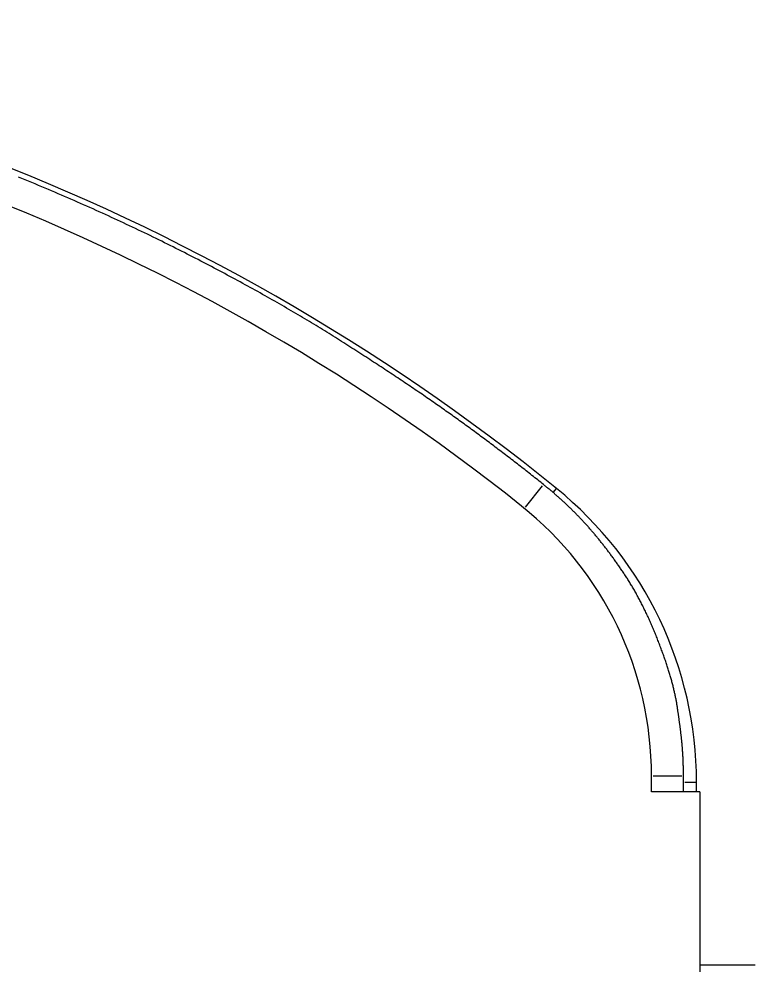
# Model space of a CAD drawing. Extents: x -120222 to -41942, y -19134 to 30932.
# Drawn here: x -81539.7 to -81493.8, y 10484 to 10543 of the extents above; entities that cross this region are included whole.
import ezdxf

# ---------------------------------------------------------------- set-up
doc = ezdxf.new("R2010")
doc.units = 0
doc.header["$LTSCALE"] = 150
doc.header["$MEASUREMENT"] = 0
doc.layers.get('0').update_dxf_attribs({"linetype": 'CONTINUOUS'})
doc.layers.add('____-568', color=7, linetype='CONTINUOUS')

# ---------------------------------------------------------------- blocks, each defined once
blk = doc.blocks.new('____-172')
at = {"color": 1, "linetype": 'Continuous'}
for p, q in [((-87943.225, 5963.847), (-87942.155, 5965.184)), ((-87941.477, 5964.786), (-87941.292, 5965.014)), ((-87935.37, 5946.109), (-87935.37, 5947.109)), ((-87935.27, 5947.117), (-87933.48, 5947.117)), ((-87933.381, 5946.109), (-87933.381, 5947.117)), ((-87933.306, 5946.72), (-87932.572, 5946.72)), ((-87932.57, 5946.109), (-87932.57, 5946.72)), ((-87933.87, 5946.109), (-87935.37, 5946.109)), ((-87932.37, 5946.109), (-87933.87, 5946.109)), ((-87932.37, 5946.109), (-87932.37, 5641.109)), ((-87928.92, 5935.322), (-87932.37, 5935.322))]:
    blk.add_line(p, q, dxfattribs=at)
at = {"color": 1, "linetype": 'Continuous', "flags": 128}
for points in [[(-87942.095, 5965.258), (-87942.186, 5965.33), (-87942.276, 5965.402), (-87942.366, 5965.474), (-87942.456, 5965.546), (-87942.547, 5965.618), (-87942.637, 5965.689), (-87942.728, 5965.761), (-87942.818, 5965.832), (-87942.909, 5965.904), (-87942.999, 5965.975), (-87943.09, 5966.047), (-87943.181, 5966.118), (-87943.272, 5966.189), (-87943.363, 5966.26), (-87943.454, 5966.331), (-87943.545, 5966.402), (-87943.636, 5966.473), (-87943.727, 5966.543), (-87943.818, 5966.614), (-87943.91, 5966.684), (-87944.001, 5966.755), (-87944.092, 5966.825), (-87944.184, 5966.896), (-87944.275, 5966.966), (-87944.367, 5967.036), (-87944.459, 5967.106), (-87944.55, 5967.176), (-87944.642, 5967.246), (-87944.734, 5967.316), (-87944.826, 5967.386), (-87944.918, 5967.455), (-87945.01, 5967.525), (-87945.102, 5967.594), (-87945.194, 5967.664), (-87945.286, 5967.733), (-87945.379, 5967.802), (-87945.471, 5967.872), (-87945.563, 5967.941), (-87945.656, 5968.01), (-87945.748, 5968.079), (-87945.841, 5968.147), (-87945.933, 5968.216), (-87946.026, 5968.285), (-87946.119, 5968.354), (-87946.212, 5968.422), (-87946.305, 5968.491), (-87946.398, 5968.559), (-87946.491, 5968.627), (-87946.584, 5968.695), (-87946.677, 5968.764), (-87946.77, 5968.832), (-87946.863, 5968.9), (-87946.956, 5968.967), (-87947.05, 5969.035), (-87947.143, 5969.103), (-87947.237, 5969.171), (-87947.33, 5969.238), (-87947.424, 5969.306), (-87947.518, 5969.373), (-87947.611, 5969.44), (-87947.705, 5969.508), (-87947.799, 5969.575), (-87947.893, 5969.642), (-87947.987, 5969.709), (-87948.081, 5969.776), (-87948.176, 5969.843), (-87948.272, 5969.911), (-87948.368, 5969.979), (-87948.464, 5970.047), (-87948.561, 5970.115), (-87948.659, 5970.184), (-87948.758, 5970.252), (-87948.857, 5970.321), (-87948.956, 5970.391), (-87949.056, 5970.46), (-87949.157, 5970.53), (-87949.258, 5970.6), (-87949.36, 5970.67), (-87949.463, 5970.741), (-87949.566, 5970.812), (-87949.669, 5970.883), (-87949.774, 5970.954), (-87949.878, 5971.026), (-87949.984, 5971.098), (-87950.09, 5971.17), (-87950.196, 5971.242), (-87950.304, 5971.314), (-87950.411, 5971.387), (-87950.52, 5971.46), (-87950.629, 5971.534), (-87950.738, 5971.607), (-87950.848, 5971.681), (-87950.959, 5971.755), (-87951.07, 5971.829), (-87951.182, 5971.904), (-87951.294, 5971.978), (-87951.407, 5972.054), (-87951.521, 5972.129), (-87951.635, 5972.204), (-87951.75, 5972.28), (-87951.865, 5972.356), (-87951.981, 5972.432), (-87952.097, 5972.509), (-87952.215, 5972.586), (-87952.332, 5972.663), (-87952.451, 5972.74), (-87952.569, 5972.817), (-87952.689, 5972.895), (-87952.809, 5972.973), (-87952.929, 5973.052), (-87953.051, 5973.13), (-87953.172, 5973.209), (-87953.295, 5973.288), (-87953.418, 5973.367), (-87953.541, 5973.447), (-87953.665, 5973.526), (-87953.79, 5973.606), (-87953.915, 5973.687), (-87954.041, 5973.767), (-87954.167, 5973.848), (-87954.294, 5973.929), (-87954.422, 5974.01), (-87954.55, 5974.092), (-87954.679, 5974.173), (-87954.808, 5974.255), (-87954.938, 5974.337), (-87955.069, 5974.42), (-87955.2, 5974.503), (-87955.332, 5974.586), (-87955.464, 5974.669), (-87955.597, 5974.752), (-87955.731, 5974.835), (-87955.865, 5974.918), (-87956, 5975.001), (-87956.136, 5975.085), (-87956.273, 5975.168), (-87956.41, 5975.252), (-87956.548, 5975.335), (-87956.686, 5975.419), (-87956.826, 5975.503), (-87956.965, 5975.587), (-87957.106, 5975.671), (-87957.247, 5975.755), (-87957.389, 5975.839), (-87957.532, 5975.923), (-87957.675, 5976.008), (-87957.819, 5976.092), (-87957.964, 5976.177), (-87958.109, 5976.261), (-87958.255, 5976.346), (-87958.401, 5976.431), (-87958.549, 5976.515), (-87958.697, 5976.6), (-87958.846, 5976.685), (-87958.995, 5976.77), (-87959.145, 5976.856), (-87959.296, 5976.941), (-87959.447, 5977.026), (-87959.599, 5977.112), (-87959.752, 5977.197), (-87959.905, 5977.283), (-87960.06, 5977.368), (-87960.214, 5977.454), (-87960.37, 5977.54), (-87960.526, 5977.626), (-87960.683, 5977.712), (-87960.84, 5977.798), (-87960.999, 5977.884), (-87961.157, 5977.97), (-87961.317, 5978.057), (-87961.477, 5978.143), (-87961.638, 5978.229), (-87961.8, 5978.316), (-87961.962, 5978.403), (-87962.125, 5978.489), (-87962.289, 5978.576), (-87962.453, 5978.663), (-87962.618, 5978.75), (-87962.783, 5978.837), (-87962.95, 5978.924), (-87963.117, 5979.012), (-87963.285, 5979.099), (-87963.453, 5979.186), (-87963.622, 5979.274), (-87963.792, 5979.362), (-87963.962, 5979.449), (-87964.133, 5979.537), (-87964.305, 5979.625), (-87964.477, 5979.713), (-87964.651, 5979.801), (-87964.824, 5979.889), (-87964.999, 5979.977), (-87965.174, 5980.065), (-87965.35, 5980.153), (-87965.526, 5980.241), (-87965.704, 5980.329), (-87965.881, 5980.418), (-87966.06, 5980.505), (-87966.239, 5980.593), (-87966.419, 5980.681), (-87966.6, 5980.769), (-87966.781, 5980.857), (-87966.963, 5980.945), (-87967.146, 5981.032), (-87967.33, 5981.12), (-87967.514, 5981.208), (-87967.698, 5981.295), (-87967.884, 5981.383), (-87968.07, 5981.47), (-87968.257, 5981.558), (-87968.444, 5981.645), (-87968.633, 5981.732), (-87968.822, 5981.82), (-87969.011, 5981.907), (-87969.202, 5981.994), (-87969.393, 5982.081), (-87969.584, 5982.168), (-87969.777, 5982.256), (-87969.97, 5982.343), (-87970.163, 5982.43), (-87970.358, 5982.517), (-87970.553, 5982.603), (-87970.749, 5982.69), (-87970.945, 5982.777), (-87971.142, 5982.864), (-87971.34, 5982.951), (-87971.539, 5983.037), (-87971.738, 5983.124), (-87971.938, 5983.211), (-87972.138, 5983.297), (-87972.34, 5983.384), (-87972.542, 5983.47), (-87972.744, 5983.557), (-87972.948, 5983.643), (-87973.152, 5983.729), (-87973.357, 5983.816), (-87973.562, 5983.902), (-87973.768, 5983.988), (-87973.975, 5984.074), (-87974.182, 5984.16), (-87974.391, 5984.246), (-87974.6, 5984.332), (-87974.809, 5984.418)], [(-87933.381, 5947.117), (-87933.381, 5947.144), (-87933.381, 5947.17), (-87933.381, 5947.197), (-87933.381, 5947.224), (-87933.381, 5947.25), (-87933.381, 5947.277), (-87933.381, 5947.304), (-87933.382, 5947.331), (-87933.382, 5947.357), (-87933.382, 5947.384), (-87933.383, 5947.411), (-87933.383, 5947.437), (-87933.383, 5947.464), (-87933.384, 5947.491), (-87933.384, 5947.518), (-87933.385, 5947.544), (-87933.385, 5947.571), (-87933.386, 5947.598), (-87933.386, 5947.624), (-87933.387, 5947.651), (-87933.387, 5947.678), (-87933.388, 5947.704), (-87933.389, 5947.731), (-87933.39, 5947.758), (-87933.39, 5947.785), (-87933.391, 5947.811), (-87933.392, 5947.838), (-87933.393, 5947.865), (-87933.394, 5947.891), (-87933.395, 5947.918), (-87933.395, 5947.945), (-87933.396, 5947.971), (-87933.397, 5947.998), (-87933.398, 5948.025), (-87933.4, 5948.051), (-87933.401, 5948.078), (-87933.402, 5948.105), (-87933.403, 5948.132), (-87933.404, 5948.158), (-87933.405, 5948.185), (-87933.407, 5948.212), (-87933.408, 5948.238), (-87933.409, 5948.265), (-87933.41, 5948.292), (-87933.412, 5948.318), (-87933.413, 5948.345), (-87933.415, 5948.372), (-87933.416, 5948.398), (-87933.418, 5948.425), (-87933.419, 5948.452), (-87933.421, 5948.478), (-87933.422, 5948.505), (-87933.424, 5948.532), (-87933.425, 5948.558), (-87933.427, 5948.585), (-87933.429, 5948.612), (-87933.431, 5948.638), (-87933.432, 5948.665), (-87933.434, 5948.692), (-87933.436, 5948.718), (-87933.438, 5948.745), (-87933.44, 5948.772), (-87933.442, 5948.798), (-87933.444, 5948.825), (-87933.446, 5948.852), (-87933.448, 5948.879), (-87933.45, 5948.907), (-87933.452, 5948.935), (-87933.455, 5948.964), (-87933.457, 5948.992), (-87933.46, 5949.022), (-87933.462, 5949.052), (-87933.465, 5949.082), (-87933.468, 5949.113), (-87933.471, 5949.144), (-87933.474, 5949.175), (-87933.477, 5949.207), (-87933.48, 5949.239), (-87933.484, 5949.272), (-87933.487, 5949.305), (-87933.49, 5949.339), (-87933.494, 5949.373), (-87933.498, 5949.407), (-87933.502, 5949.442), (-87933.505, 5949.477), (-87933.509, 5949.513), (-87933.513, 5949.549), (-87933.518, 5949.586), (-87933.522, 5949.623), (-87933.526, 5949.66), (-87933.531, 5949.698), (-87933.535, 5949.736), (-87933.54, 5949.775), (-87933.544, 5949.814), (-87933.549, 5949.853), (-87933.554, 5949.893), (-87933.559, 5949.933), (-87933.564, 5949.974), (-87933.569, 5950.015), (-87933.575, 5950.057), (-87933.58, 5950.099), (-87933.586, 5950.141), (-87933.591, 5950.184), (-87933.597, 5950.227), (-87933.602, 5950.271), (-87933.608, 5950.315), (-87933.614, 5950.359), (-87933.62, 5950.404), (-87933.626, 5950.449), (-87933.633, 5950.495), (-87933.639, 5950.541), (-87933.645, 5950.588), (-87933.652, 5950.635), (-87933.658, 5950.682), (-87933.665, 5950.73), (-87933.672, 5950.778), (-87933.679, 5950.827), (-87933.686, 5950.876), (-87933.693, 5950.926), (-87933.7, 5950.976), (-87933.707, 5951.026), (-87933.714, 5951.077), (-87933.722, 5951.128), (-87933.729, 5951.18), (-87933.737, 5951.232), (-87933.745, 5951.284), (-87933.752, 5951.337), (-87933.76, 5951.39), (-87933.768, 5951.444), (-87933.777, 5951.498), (-87933.786, 5951.552), (-87933.795, 5951.607), (-87933.804, 5951.662), (-87933.814, 5951.718), (-87933.824, 5951.774), (-87933.835, 5951.83), (-87933.845, 5951.886), (-87933.857, 5951.943), (-87933.868, 5952.001), (-87933.88, 5952.058), (-87933.892, 5952.116), (-87933.905, 5952.175), (-87933.918, 5952.233), (-87933.931, 5952.292), (-87933.944, 5952.352), (-87933.958, 5952.412), (-87933.973, 5952.472), (-87933.987, 5952.532), (-87934.002, 5952.593), (-87934.017, 5952.654), (-87934.033, 5952.716), (-87934.049, 5952.778), (-87934.065, 5952.84), (-87934.082, 5952.903), (-87934.099, 5952.966), (-87934.116, 5953.029), (-87934.134, 5953.093), (-87934.152, 5953.157), (-87934.17, 5953.222), (-87934.189, 5953.287), (-87934.208, 5953.352), (-87934.227, 5953.417), (-87934.247, 5953.483), (-87934.267, 5953.55), (-87934.288, 5953.616), (-87934.308, 5953.683), (-87934.329, 5953.75), (-87934.351, 5953.818), (-87934.373, 5953.886), (-87934.395, 5953.955), (-87934.417, 5954.023), (-87934.44, 5954.093), (-87934.463, 5954.162), (-87934.487, 5954.232), (-87934.51, 5954.302), (-87934.535, 5954.373), (-87934.559, 5954.444), (-87934.584, 5954.515), (-87934.609, 5954.587), (-87934.635, 5954.659), (-87934.661, 5954.731), (-87934.687, 5954.804), (-87934.713, 5954.877), (-87934.74, 5954.95), (-87934.767, 5955.024), (-87934.795, 5955.098), (-87934.823, 5955.173), (-87934.851, 5955.248), (-87934.88, 5955.323), (-87934.909, 5955.399), (-87934.938, 5955.475), (-87934.968, 5955.551), (-87934.998, 5955.627), (-87935.028, 5955.703), (-87935.058, 5955.779), (-87935.088, 5955.855), (-87935.118, 5955.93), (-87935.149, 5956.004), (-87935.18, 5956.079), (-87935.21, 5956.153), (-87935.241, 5956.227), (-87935.272, 5956.3), (-87935.303, 5956.374), (-87935.335, 5956.446), (-87935.366, 5956.519), (-87935.398, 5956.591), (-87935.429, 5956.663), (-87935.461, 5956.735), (-87935.493, 5956.806), (-87935.525, 5956.877), (-87935.558, 5956.948), (-87935.59, 5957.018), (-87935.622, 5957.088), (-87935.655, 5957.158), (-87935.688, 5957.227), (-87935.721, 5957.296), (-87935.754, 5957.365), (-87935.787, 5957.433), (-87935.82, 5957.502), (-87935.853, 5957.569), (-87935.887, 5957.637), (-87935.92, 5957.704), (-87935.954, 5957.771), (-87935.988, 5957.837), (-87936.022, 5957.904), (-87936.056, 5957.969), (-87936.091, 5958.035), (-87936.125, 5958.1), (-87936.16, 5958.165), (-87936.194, 5958.23), (-87936.229, 5958.294), (-87936.264, 5958.358), (-87936.299, 5958.422), (-87936.334, 5958.485), (-87936.37, 5958.548), (-87936.405, 5958.611), (-87936.441, 5958.674), (-87936.476, 5958.736), (-87936.512, 5958.797), (-87936.548, 5958.859), (-87936.584, 5958.92), (-87936.621, 5958.981), (-87936.657, 5959.041), (-87936.694, 5959.102), (-87936.73, 5959.162), (-87936.767, 5959.221), (-87936.804, 5959.28), (-87936.841, 5959.339), (-87936.878, 5959.398), (-87936.915, 5959.456), (-87936.953, 5959.514), (-87936.99, 5959.572), (-87937.028, 5959.629), (-87937.066, 5959.686), (-87937.104, 5959.743), (-87937.142, 5959.799), (-87937.18, 5959.856), (-87937.218, 5959.911), (-87937.256, 5959.967), (-87937.294, 5960.022), (-87937.332, 5960.078), (-87937.37, 5960.132), (-87937.408, 5960.187), (-87937.446, 5960.241), (-87937.484, 5960.295), (-87937.522, 5960.349), (-87937.56, 5960.403), (-87937.598, 5960.456), (-87937.636, 5960.509), (-87937.674, 5960.562), (-87937.712, 5960.615), (-87937.75, 5960.667), (-87937.788, 5960.719), (-87937.825, 5960.771), (-87937.863, 5960.823), (-87937.901, 5960.874), (-87937.939, 5960.925), (-87937.977, 5960.976), (-87938.014, 5961.027), (-87938.052, 5961.077), (-87938.09, 5961.127), (-87938.128, 5961.177), (-87938.165, 5961.226), (-87938.203, 5961.276), (-87938.241, 5961.325), (-87938.278, 5961.374), (-87938.316, 5961.422), (-87938.353, 5961.471), (-87938.391, 5961.519), (-87938.429, 5961.566), (-87938.466, 5961.614), (-87938.504, 5961.661), (-87938.541, 5961.708), (-87938.579, 5961.755), (-87938.616, 5961.802), (-87938.654, 5961.848), (-87938.691, 5961.894), (-87938.729, 5961.94), (-87938.766, 5961.985), (-87938.804, 5962.031), (-87938.841, 5962.076), (-87938.878, 5962.121), (-87938.916, 5962.165), (-87938.953, 5962.209), (-87938.99, 5962.254), (-87939.028, 5962.297), (-87939.065, 5962.341), (-87939.102, 5962.384), (-87939.14, 5962.427), (-87939.177, 5962.47), (-87939.214, 5962.512), (-87939.251, 5962.555), (-87939.288, 5962.597), (-87939.326, 5962.639), (-87939.363, 5962.68), (-87939.4, 5962.721), (-87939.437, 5962.762), (-87939.474, 5962.803), (-87939.511, 5962.844), (-87939.548, 5962.884), (-87939.585, 5962.924), (-87939.623, 5962.964), (-87939.66, 5963.004), (-87939.697, 5963.044), (-87939.735, 5963.084), (-87939.772, 5963.123), (-87939.81, 5963.163), (-87939.848, 5963.202), (-87939.885, 5963.241), (-87939.923, 5963.281), (-87939.961, 5963.32), (-87939.999, 5963.359), (-87940.038, 5963.398), (-87940.076, 5963.437), (-87940.114, 5963.475), (-87940.152, 5963.514), (-87940.191, 5963.553), (-87940.23, 5963.591), (-87940.268, 5963.63), (-87940.307, 5963.668), (-87940.346, 5963.706), (-87940.385, 5963.744), (-87940.424, 5963.782), (-87940.463, 5963.82), (-87940.502, 5963.858), (-87940.541, 5963.896), (-87940.58, 5963.933), (-87940.62, 5963.971), (-87940.659, 5964.008), (-87940.699, 5964.045), (-87940.739, 5964.083), (-87940.778, 5964.12), (-87940.818, 5964.157), (-87940.858, 5964.194), (-87940.898, 5964.231), (-87940.938, 5964.267), (-87940.978, 5964.304), (-87941.019, 5964.341), (-87941.059, 5964.377), (-87941.099, 5964.414), (-87941.14, 5964.45), (-87941.181, 5964.486), (-87941.221, 5964.522), (-87941.262, 5964.558), (-87941.303, 5964.594), (-87941.344, 5964.63), (-87941.385, 5964.665), (-87941.426, 5964.701), (-87941.467, 5964.737), (-87941.508, 5964.772), (-87941.55, 5964.807), (-87941.591, 5964.843), (-87941.633, 5964.878), (-87941.674, 5964.913), (-87941.716, 5964.948), (-87941.758, 5964.983), (-87941.8, 5965.017), (-87941.842, 5965.052), (-87941.884, 5965.087), (-87941.926, 5965.121), (-87941.968, 5965.155), (-87942.011, 5965.19), (-87942.053, 5965.224), (-87942.095, 5965.258), (-87942.095, 5965.258)]]:
    blk.add_lwpolyline(points, dxfattribs=at)
at = {"color": 1, "linetype": 'Continuous'}
for centre, radius, start, end in [((-88024.123, 5862.817), 131.55, 50.975, 87.82035), ((-88024.12, 5862.809), 129.338, 51.41902, 87.78449), ((-87956.12, 5946.72), 23.55, 0, 50.975), ((-87956.87, 5947.109), 21.5, 0, 51.41902)]:
    blk.add_arc(centre, radius, start, end, dxfattribs=at)
blk = doc.blocks.new('____-186')
at = {"color": 1}
blk.add_blockref('____-172', (0, 0), dxfattribs=at)

msp = doc.modelspace()

# ---------------------------------------------------------------- block references
at = {"layer": '____-568', "color": 0}
msp.add_blockref('____-186', (6435.10495, 4548.69799), dxfattribs=at)

doc.saveas('drawing.dxf')
